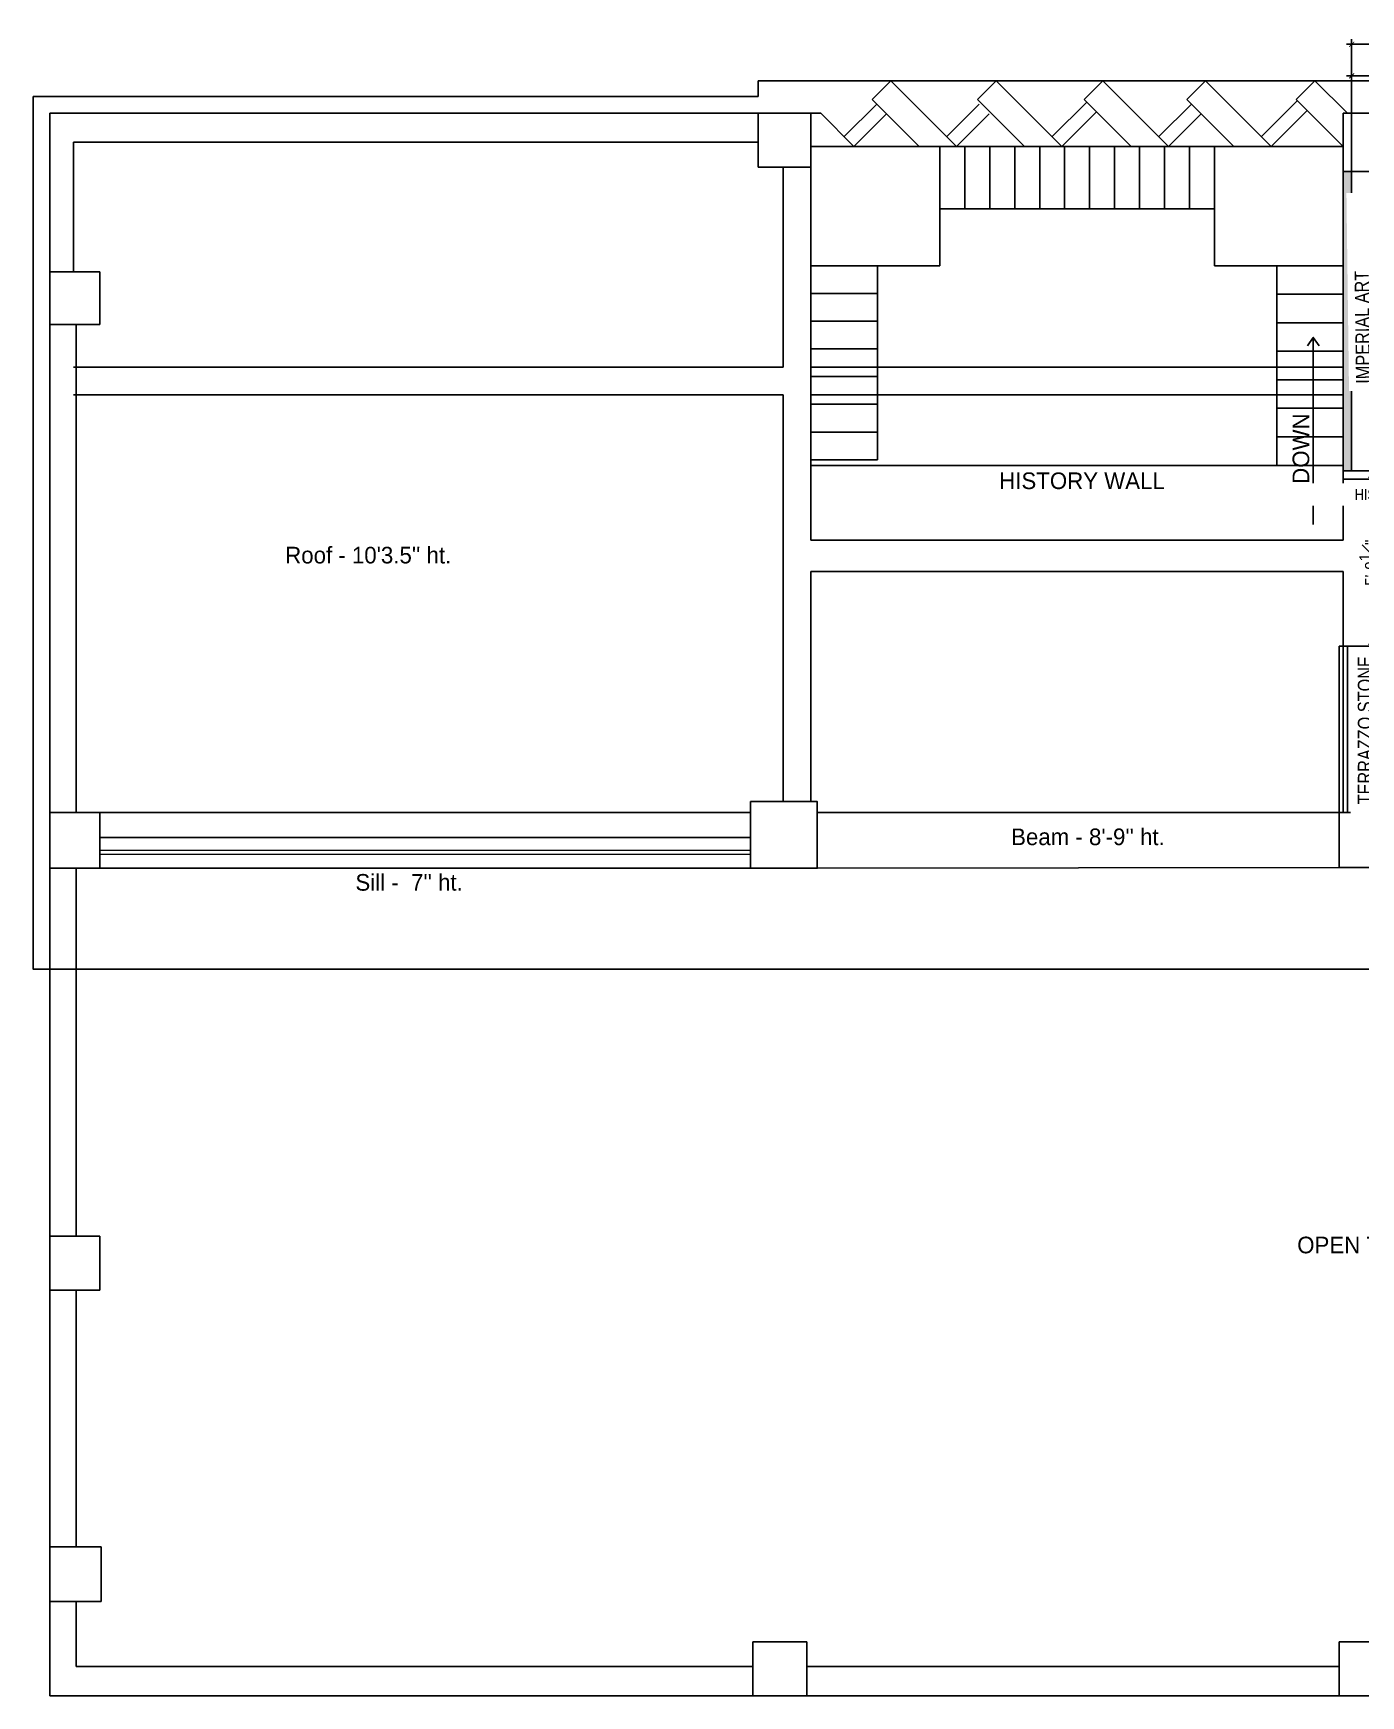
# Model space of a CAD drawing. Header units: inches. Extents: x -137722 to 81594, y -22256 to -1207.
# Drawn here: x -66460 to -65981, y -8015 to -7416 of the extents above; entities that cross this region are included whole.
import ezdxf

# ---------------------------------------------------------------- set-up
doc = ezdxf.new("R2010")
doc.units = ezdxf.units.IN
doc.header["$LTSCALE"] = 0.05
doc.header["$MEASUREMENT"] = 0
doc.header["$PDMODE"] = 3
doc.header["$PDSIZE"] = -4
doc.linetypes.add('DASHED2', pattern=[0.375, 0.25, -0.125])
doc.layers.get('Defpoints').update_dxf_attribs({"linetype": 'DASHED2'})
for name, color, linetype in [('00 floor', 7, 'Continuous'), ('beam', 7, 'Continuous'), ('Civil Dimension - Text', 7, 'Continuous'), ('text', 176, 'Continuous'), ('Vector Graphics', 7, 'Continuous')]:
    doc.layers.add(name, color=color, linetype=linetype)
doc.styles.add('4MMOF3-8', font='ARIALN.TTF', dxfattribs={"height": 5.12})
doc.styles.add('9-128OF1-4', font='stylu.ttf')
doc.styles.get("Standard").update_dxf_attribs({"font": 'stylu.ttf', "height": 6})
doc.dimstyles.new('DIM 1-4', dxfattribs={"dimtxt": 3.0792, "dimasz": 1.82, "dimexe": 1.82, "dimexo": 0, "dimgap": 0.09, "dimtad": 0, "dimzin": 0, "dimdsep": 46, "dimlunit": 4, "dimtxsty": '9-128OF1-4', "dimblk": 'ARCHTICK', "dimcen": 1.8125, "dimdle": 1.82, "dimclrd": 8, "dimclre": 8, "dimadec": 0, "dimazin": 0, "dimtfac": 1, "dimtofl": 0, "dimtmove": 0, "dimatfit": 3, "dimldrblk": 'OPEN90', "dimfxl": 1, "dimtolj": 1, "dimtzin": 0, "dimlwd": -1, "dimarcsym": 0})
doc.dimstyles.new('rhythm des-01', dxfattribs={"dimtxt": 6, "dimasz": 2, "dimexe": 2, "dimexo": 0, "dimgap": 0.09, "dimtad": 0, "dimdec": 0, "dimzin": 0, "dimdsep": 46, "dimlunit": 4, "dimtxsty": 'Standard', "dimblk": 'ARCHTICK', "dimcen": 0, "dimclrd": 251, "dimclre": 251, "dimclrt": 20, "dimadec": 0, "dimazin": 0, "dimtfac": 1, "dimtdec": 0, "dimtix": 1, "dimtofl": 0, "dimtmove": 1, "dimatfit": 0, "dimldrblk": 'ARCHTICK', "dimfxl": 1, "dimtolj": 1, "dimtzin": 0, "dimarcsym": 0})

# ---------------------------------------------------------------- blocks, each defined once
blk = doc.blocks.new('_ArchTick')
at = {"color": 0, "const_width": 0.15}
blk.add_lwpolyline([(-0.5, -0.5), (0.5, 0.5)], dxfattribs=at)
blk = doc.blocks.new('*D148')
at = {"layer": 'Civil Dimension - Text', "color": 8, "ltscale": 50, "transparency": 16777216}
for p, q in [((-65986.1, -7431.06), (-65918.14, -7431.06)), ((-65835.46, -7431.06), (-65903.43, -7431.06))]:
    blk.add_line(p, q, dxfattribs=at)
at = {"layer": 'Civil Dimension - Text', "color": 8, "lineweight": -2, "ltscale": 50, "transparency": 16777216}
for p, q in [((-65984.28, -7465.53), (-65984.28, -7429.24)), ((-65837.28, -7456.53), (-65837.28, -7429.24))]:
    blk.add_line(p, q, dxfattribs=at)
at = {"layer": 'Defpoints', "color": 0, "ltscale": 50, "transparency": 16777216}
for p in [(-65837.28, -7431.06), (-65837.28, -7456.53), (-65984.28, -7465.53)]:
    blk.add_point(p, dxfattribs=at)
at = {"layer": 'Civil Dimension - Text', "color": 8, "ltscale": 50, "transparency": 16777216, "xscale": 1.82, "yscale": 1.82, "zscale": 1.82, "rotation": 180}
blk.add_blockref('_ArchTick', (-65984.28, -7431.06), dxfattribs=at)
at = {"layer": 'Civil Dimension - Text', "color": 8, "ltscale": 50, "transparency": 16777216, "xscale": 1.82, "yscale": 1.82, "zscale": 1.82}
blk.add_blockref('_ArchTick', (-65837.28, -7431.06), dxfattribs=at)
at = {"layer": 'Civil Dimension - Text', "color": 0, "ltscale": 50, "transparency": 16777216, "insert": (-65910.78, -7431.06), "char_height": 4, "attachment_point": 5, "style": '9-128OF1-4'}
blk.add_mtext('\\A1;12\'-3"', dxfattribs=at)
blk = doc.blocks.new('_Open90')
at = {"color": 0, "linetype": 'ByBlock', "lineweight": -2}
for p, q in [((0, 0), (-1, 0)), ((-0.5, 0.5), (0, 0)), ((0, 0), (-0.5, -0.5))]:
    blk.add_line(p, q, dxfattribs=at)
blk = doc.blocks.new('*D151')
at = {"layer": 'Civil Dimension - Text', "color": 8, "ltscale": 50, "transparency": 16777216}
for p, q in [((-65986.1, -7419.69), (-65789.41, -7419.69)), ((-65571.21, -7419.69), (-65767.91, -7419.69))]:
    blk.add_line(p, q, dxfattribs=at)
at = {"layer": 'Civil Dimension - Text', "color": 8, "lineweight": -2, "ltscale": 50, "transparency": 16777216}
for p, q in [((-65984.28, -7465.53), (-65984.28, -7417.87)), ((-65573.03, -7465.53), (-65573.03, -7417.87))]:
    blk.add_line(p, q, dxfattribs=at)
at = {"layer": 'Defpoints', "color": 0, "ltscale": 50, "transparency": 16777216}
for p in [(-65573.03, -7419.69), (-65984.28, -7465.53), (-65573.03, -7465.53)]:
    blk.add_point(p, dxfattribs=at)
at = {"layer": 'Civil Dimension - Text', "color": 8, "ltscale": 50, "transparency": 16777216, "xscale": 1.82, "yscale": 1.82, "zscale": 1.82, "rotation": 180}
blk.add_blockref('_ArchTick', (-65984.28, -7419.69), dxfattribs=at)
at = {"layer": 'Civil Dimension - Text', "color": 8, "ltscale": 50, "transparency": 16777216, "xscale": 1.82, "yscale": 1.82, "zscale": 1.82}
blk.add_blockref('_ArchTick', (-65573.03, -7419.69), dxfattribs=at)
at = {"layer": 'Civil Dimension - Text', "color": 0, "ltscale": 50, "transparency": 16777216, "insert": (-65778.66, -7419.69), "char_height": 4, "attachment_point": 5, "style": '9-128OF1-4'}
blk.add_mtext('\\A1;34\'-3{\\H1x;\\S1#4;}"', dxfattribs=at)
blk = doc.blocks.new('*D153')
at = {"layer": 'Civil Dimension - Text', "color": 8, "lineweight": -2, "ltscale": 50, "transparency": 16777216}
for p, q in [((-65987.28, -7576.53), (-65975.64, -7576.53)), ((-65988.78, -7636.78), (-65975.64, -7636.78))]:
    blk.add_line(p, q, dxfattribs=at)
at = {"layer": 'Civil Dimension - Text', "color": 8, "ltscale": 50, "transparency": 16777216}
for p, q in [((-65977.46, -7574.71), (-65977.46, -7597.97)), ((-65977.46, -7638.6), (-65977.46, -7615.33))]:
    blk.add_line(p, q, dxfattribs=at)
at = {"layer": 'Defpoints', "color": 0, "ltscale": 50, "transparency": 16777216}
for p in [(-65987.28, -7576.53), (-65977.46, -7576.53), (-65988.78, -7636.78)]:
    blk.add_point(p, dxfattribs=at)
at = {"layer": 'Civil Dimension - Text', "color": 8, "ltscale": 50, "transparency": 16777216, "xscale": 1.82, "yscale": 1.82, "zscale": 1.82}
for p, rotation in [((-65977.46, -7576.53), 90), ((-65977.46, -7636.78), 270)]:
    blk.add_blockref('_ArchTick', p, dxfattribs=dict(at, rotation=rotation))
at = {"layer": 'Civil Dimension - Text', "color": 0, "ltscale": 50, "transparency": 16777216, "insert": (-65977.46, -7606.65), "char_height": 4, "attachment_point": 5, "rotation": 90, "style": '9-128OF1-4'}
blk.add_mtext('\\A1;5\'-0{\\H1x;\\S1#4;}"', dxfattribs=at)

msp = doc.modelspace()

# ---------------------------------------------------------------- hatches: boundary and pattern name
at = {"layer": '00 floor'}
h = msp.add_hatch(color=45, dxfattribs=at)
h.dxf.hatch_style = 1
h.paths.add_polyline_path([(-65984.2831, -7465.5255), (-65987.2831, -7465.5255), (-65987.2831, -7573.5255), (-65984.2831, -7573.5255)])

# ---------------------------------------------------------------- linework, layer by layer
at = {"color": 5, "lineweight": 13}
msp.add_lwpolyline([(-66435.7831, -7710.3222), (-66201.0331, -7710.3222), (-66201.0331, -7711.8841), (-66435.7831, -7711.8841)], close=True, dxfattribs=at)
at = {"layer": '00 floor'}
for p, q in [((-66453.7831, -7501.7755), (-66453.7831, -7444.5255)), ((-66445.2831, -7501.7755), (-66445.2831, -7455.0255)), ((-66453.7831, -7520.7755), (-66453.7831, -7696.7755)), ((-66444.2831, -7696.7755), (-66444.2831, -7520.7755)), ((-66435.7831, -7696.7755), (-66444.2831, -7696.7755)), ((-66435.7831, -7705.7755), (-66201.0331, -7705.7755)), ((-66453.7831, -7716.7755), (-66453.7831, -7849.5255)), ((-66444.2831, -7716.7755), (-66444.2831, -7849.5255)), ((-66201.0331, -7716.7755), (-66435.7831, -7716.7755)), ((-66453.7831, -7869.0255), (-66453.7831, -7961.5255)), ((-66444.2831, -7869.0255), (-66444.2831, -7961.5255)), ((-66453.7831, -7981.2755), (-66453.7831, -8015.2755)), ((-66444.2831, -7981.2755), (-66444.2831, -8004.7755))]:
    msp.add_line(p, q, dxfattribs=at)
for points in [[(-65984.2831, -7465.5255), (-65984.2831, -7573.5255), (-65987.2831, -7573.5255), (-65987.2831, -7465.5255)], [(-65987.2831, -7576.5255), (-65927.2831, -7576.5255), (-65927.2831, -7573.5255), (-65987.2831, -7573.5255)], [(-65988.7831, -7636.7755), (-65988.7831, -7696.7755), (-65985.7831, -7696.7755), (-65985.7831, -7636.7755)]]:
    msp.add_lwpolyline(points, close=True, dxfattribs=at)
msp.add_lwpolyline([(-66435.7831, -7696.7755), (-66444.2831, -7696.7755)], dxfattribs=at)
at = {"layer": 'beam', "color": 253, "ltscale": 15}
for p, q in [((-66198.2831, -7432.8049), (-66198.2831, -7438.5255)), ((-66198.2831, -7432.8049), (-65967.5331, -7432.8049)), ((-66445.2831, -7455.0255), (-66445.2831, -7501.7755)), ((-66189.2831, -7464.0255), (-66189.2831, -7536.0776)), ((-66179.2831, -7464.0255), (-66179.2831, -7536.0776)), ((-65987.2831, -7465.5255), (-65987.2831, -7536.0776)), ((-66445.2831, -7536.0776), (-66189.2831, -7536.0776)), ((-66179.2831, -7536.0776), (-65987.2831, -7536.0776)), ((-66189.2831, -7546.0776), (-66445.2831, -7546.0776)), ((-66189.2831, -7546.0776), (-66189.2831, -7692.7755)), ((-66179.2831, -7546.0776), (-66179.2831, -7598.5255)), ((-65987.2831, -7546.0776), (-66179.2831, -7546.0776)), ((-66179.2831, -7609.7755), (-66179.2831, -7692.7755)), ((-66201.0331, -7696.7755), (-66435.7831, -7696.7755)), ((-65988.7831, -7696.7755), (-66177.0331, -7696.7755)), ((-65988.7831, -7716.5255), (-66176.7831, -7716.7755)), ((-66201.0331, -7716.7755), (-66435.7831, -7716.7755))]:
    msp.add_line(p, q, dxfattribs=at)
at = {"layer": 'beam', "color": 9, "ltscale": 15, "true_color": 0xc7c8ca}
for p, q in [((-65987.2831, -7546.0776), (-65987.2831, -7598.5255)), ((-66179.2831, -7598.5255), (-65987.2831, -7598.5255)), ((-66179.2831, -7609.7755), (-65987.2831, -7609.7755)), ((-65987.2831, -7609.7755), (-65987.2831, -7696.7755))]:
    msp.add_line(p, q, dxfattribs=at)
at = {"layer": 'beam', "color": 253, "ltscale": 15}
msp.add_lwpolyline([(-65967.5331, -7438.5255), (-65463.0331, -7438.5255), (-65463.0331, -7753.2755), (-66459.7831, -7753.2755), (-66459.7831, -7438.5255), (-66198.2831, -7438.5255)], dxfattribs=at)
at = {"layer": 'Vector Graphics', "linetype": 'Continuous', "ltscale": 3}
for p, q in [((-66150.5037, -7432.8049), (-66157.2537, -7439.5549)), ((-66126.7831, -7456.5255), (-66150.5037, -7432.8049)), ((-66112.5037, -7432.8049), (-66119.2537, -7439.5549)), ((-66088.7831, -7456.5255), (-66112.5037, -7432.8049)), ((-66074.0037, -7432.8049), (-66080.7537, -7439.5549)), ((-66050.2831, -7456.5255), (-66074.0037, -7432.8049)), ((-66037.0037, -7432.8049), (-66043.7537, -7439.5549)), ((-66013.2831, -7456.5255), (-66037.0037, -7432.8049)), ((-65997.5037, -7432.8049), (-66004.2537, -7439.5549)), ((-65985.7831, -7444.5255), (-65997.5037, -7432.8049)), ((-66140.2831, -7456.5255), (-66157.2537, -7439.5549)), ((-66102.2831, -7456.5255), (-66119.2537, -7439.5549)), ((-66092.3187, -7452.9899), (-66079.8187, -7440.4899)), ((-66063.7831, -7456.5255), (-66080.7537, -7439.5549)), ((-66026.7831, -7456.5255), (-66043.7537, -7439.5549)), ((-66016.8187, -7452.9899), (-66003.8187, -7439.9899)), ((-65987.2831, -7456.5255), (-66004.2537, -7439.5549)), ((-66198.2831, -7444.5255), (-66453.7831, -7444.5255)), ((-66175.7831, -7444.5255), (-66179.2831, -7444.5255)), ((-66163.7831, -7456.5255), (-66175.7831, -7444.5255)), ((-66167.3187, -7452.9899), (-66155.5687, -7441.2399)), ((-66163.7831, -7456.5255), (-66152.0331, -7444.7755)), ((-66130.3187, -7452.9899), (-66118.5687, -7441.2399)), ((-66126.7831, -7456.5255), (-66115.0331, -7444.7755)), ((-66088.7831, -7456.5255), (-66076.2831, -7444.0255)), ((-66053.8187, -7452.9899), (-66042.0687, -7441.2399)), ((-66050.2831, -7456.5255), (-66038.5331, -7444.7755)), ((-66013.2831, -7456.5255), (-66000.2831, -7443.5255)), ((-66198.2831, -7455.0255), (-66445.2831, -7455.0255)), ((-66163.7831, -7456.5255), (-66179.2831, -7456.5255)), ((-66179.2831, -7456.5255), (-66163.7831, -7456.5255)), ((-66163.7831, -7456.5255), (-65987.2831, -7456.5255)), ((-66126.7831, -7456.5255), (-66140.2831, -7456.5255)), ((-66140.2831, -7456.5255), (-66126.7831, -7456.5255)), ((-66132.7831, -7499.5255), (-66132.7831, -7456.5255)), ((-66123.7831, -7479.0255), (-66123.7831, -7456.5255)), ((-66114.7831, -7479.0255), (-66114.7831, -7456.5255)), ((-66105.7831, -7479.0255), (-66105.7831, -7456.5255)), ((-66088.7831, -7456.5255), (-66102.2831, -7456.5255)), ((-66096.7831, -7479.0255), (-66096.7831, -7456.5255)), ((-66087.7831, -7479.0255), (-66087.7831, -7456.5255)), ((-66078.7831, -7479.0255), (-66078.7831, -7456.5255)), ((-66069.7831, -7479.0255), (-66069.7831, -7456.5255)), ((-66050.2831, -7456.5255), (-66063.7831, -7456.5255)), ((-66060.7831, -7479.0255), (-66060.7831, -7456.5255)), ((-66051.7831, -7479.0255), (-66051.7831, -7456.5255)), ((-66042.7831, -7479.0255), (-66042.7831, -7456.5255)), ((-66033.7831, -7456.5255), (-66033.7831, -7499.5255)), ((-66013.2831, -7456.5255), (-66026.7831, -7456.5255)), ((-66179.2831, -7464.0255), (-66179.2831, -7499.5255)), ((-65987.2831, -7465.5255), (-65987.2831, -7571.5255)), ((-66132.7831, -7479.0255), (-66033.7831, -7479.0255)), ((-66179.2831, -7499.5255), (-66132.7831, -7499.5255)), ((-66179.2831, -7499.5255), (-66179.2831, -7569.5255)), ((-66155.2831, -7499.5255), (-66155.2831, -7569.5255)), ((-66033.7831, -7499.5255), (-65987.2831, -7499.5255)), ((-65987.2831, -7499.5255), (-66011.2831, -7499.5255)), ((-66011.2831, -7499.5255), (-66011.2831, -7571.5255)), ((-66179.2831, -7509.5255), (-66155.2831, -7509.5255)), ((-66011.2831, -7509.8112), (-65987.2831, -7509.8112)), ((-66179.2831, -7519.5255), (-66155.2831, -7519.5255)), ((-66011.2831, -7520.0969), (-65987.2831, -7520.0969)), ((-66179.2831, -7529.5255), (-66155.2831, -7529.5255)), ((-66011.2831, -7530.3826), (-65987.2831, -7530.3826)), ((-66179.2831, -7539.5255), (-66155.2831, -7539.5255)), ((-66011.2831, -7540.6683), (-65987.2831, -7540.6683)), ((-66179.2831, -7549.5255), (-66155.2831, -7549.5255)), ((-66011.2831, -7550.954), (-65987.2831, -7550.954)), ((-66179.2831, -7559.5255), (-66155.2831, -7559.5255)), ((-66011.2831, -7561.2397), (-65987.2831, -7561.2397)), ((-66179.2831, -7569.5255), (-66155.2831, -7569.5255)), ((-66179.2831, -7569.5255), (-66179.2831, -7571.5255)), ((-65987.2831, -7571.5255), (-66179.2831, -7571.5255)), ((-66200.2831, -8004.7755), (-66444.2831, -8004.7755)), ((-65988.7831, -8004.7755), (-66180.7831, -8004.7755)), ((-66200.2831, -8015.2755), (-66453.7831, -8015.2755)), ((-65988.7831, -8015.2755), (-66180.7831, -8015.2755)), ((-66034.1886, -8015.2755), (-65988.7831, -8015.2755))]:
    msp.add_line(p, q, dxfattribs=at)
at = {"layer": 'Vector Graphics', "color": 1, "linetype": 'Continuous', "ltscale": 3}
for p, q in [((-66198.2831, -7464.0255), (-66198.2831, -7444.5255)), ((-66198.2831, -7444.5255), (-66179.2831, -7444.5255)), ((-66179.2831, -7444.5255), (-66179.2831, -7464.0255)), ((-65987.2831, -7465.5255), (-65987.2831, -7444.5255)), ((-65967.5331, -7444.5255), (-65987.2831, -7444.5255)), ((-66179.2831, -7464.0255), (-66198.2831, -7464.0255)), ((-65967.5331, -7465.5255), (-65987.2831, -7465.5255)), ((-66453.7831, -7501.7755), (-66453.7831, -7520.7755)), ((-66453.7831, -7501.7755), (-66435.7831, -7501.7755)), ((-66435.7831, -7501.7755), (-66435.7831, -7520.7755)), ((-66435.7831, -7520.7755), (-66453.7831, -7520.7755)), ((-66453.7831, -7696.7755), (-66453.7831, -7716.7755)), ((-66453.7831, -7696.7755), (-66435.7831, -7696.7755)), ((-66435.7831, -7696.7755), (-66435.7831, -7716.7755)), ((-66435.7831, -7716.7755), (-66453.7831, -7716.7755)), ((-66435.7831, -7849.5255), (-66453.7831, -7849.5255)), ((-66453.7831, -7849.5255), (-66453.7831, -7869.0255)), ((-66435.7831, -7869.0255), (-66435.7831, -7849.5255)), ((-66453.7831, -7869.0255), (-66435.7831, -7869.0255)), ((-66435.2831, -7961.5255), (-66453.7831, -7961.5255)), ((-66453.7831, -7961.5255), (-66453.7831, -7981.2755)), ((-66435.2831, -7981.2755), (-66435.2831, -7961.5255)), ((-66453.7831, -7981.2755), (-66435.2831, -7981.2755)), ((-66180.7831, -7995.7755), (-66200.2831, -7995.7755)), ((-66200.2831, -7995.7755), (-66200.2831, -8015.2755)), ((-66180.7831, -7995.7755), (-66180.7831, -8015.2755)), ((-65988.7831, -8015.2755), (-65988.7831, -7995.7755)), ((-65988.7831, -7995.7755), (-65968.7831, -7995.7755)), ((-66200.2831, -8015.2755), (-66180.7831, -8015.2755)), ((-65988.7831, -8015.2755), (-65968.7831, -8015.2755))]:
    msp.add_line(p, q, dxfattribs=at)
msp.add_lwpolyline([(-66201.0331, -7692.7755), (-66201.0331, -7716.7755), (-66177.0331, -7716.7755), (-66177.0331, -7692.7755)], close=True, dxfattribs=at)
msp.add_lwpolyline([(-65988.7831, -7716.5255), (-65969.2831, -7716.5255), (-65969.2831, -7696.7755), (-65988.7831, -7696.7755), (-65988.7831, -7716.5255)], dxfattribs=at)

# ---------------------------------------------------------------- texts
at = {"insert": (-66005.5755, -7578.1924), "char_height": 6, "attachment_point": 1, "rotation": 90}
msp.add_mtext_dynamic_manual_height_columns('DOWN', width=570.292204, gutter_width=12.5, heights=[95.5975], dxfattribs=at)
at = {"char_height": 6, "attachment_point": 1}
for s, insert in [('HISTORY WALL', (-66111.3987, -7574.092)), ("Roof - 10'3.5'' ht.", (-66368.9208, -7600.9099)), ("Beam - 8'-9'' ht.", (-66107.0956, -7702.5021)), ("Sill -  7'' ht.", (-66343.5867, -7718.9301))]:
    msp.add_mtext_dynamic_manual_height_columns(s, width=570.292204, gutter_width=12.5, heights=[95.5975], dxfattribs=dict(at, insert=insert))
at = {"lineweight": 13, "insert": (-66003.9066, -7849.7076), "char_height": 6, "attachment_point": 1}
msp.add_mtext_dynamic_manual_height_columns('{\\C3;OPEN TERRACE}', width=214.241425, gutter_width=12.5, heights=[0], dxfattribs=at)

# ---------------------------------------------------------------- dimensions: what is measured, and where the dimension line sits
at = {"layer": 'Civil Dimension - Text', "ltscale": 50}
for base, p2, picture, middle in [((-65573.0331, -7419.6943), (-65573.0331, -7465.5255), '*D151', (-65778.6581, -7419.6943)), ((-65837.2831, -7431.0609), (-65837.2831, -7456.5255), '*D148', (-65910.7831, -7431.0609))]:
    dim = msp.add_linear_dim(base=base, p1=(-65984.2831, -7465.5255), p2=p2, dimstyle='DIM 1-4', override={"dimtxt": 4, "dimdec": 3, "dimtdec": 3, "dimtmove": 1, "dimfxl": 0, "dimfrac": 1, "dimarcsym": 1}, dxfattribs=at)
    dim.commit()
    dim.dimension.update_dxf_attribs({"geometry": picture, "text_midpoint": middle})

# ---------------------------------------------------------------- leaders
at = {"layer": '00 floor'}
msp.add_leader([(-65998.1069, -7525.4115), (-65998.1069, -7592.8846)], dimstyle='rhythm des-01', override={"dimasz": 3, "dimgap": 0.09, "dimtad": 0, "dimldrblk": 'Open90', "dimfxl": 0.18}, dxfattribs=at)

# ---------------------------------------------------------------- next in the draw order: texts
at = {"layer": 'text', "ltscale": 50, "char_height": 5.12, "width": 66.281096, "attachment_point": 4, "style": '4MMOF3-8', "bg_fill": 2}
for s, insert, rotation in [('IMPERIAL ART', (-65980.1332, -7542.094), 90.7488409), ('\\pi6.65171;TERRAZZO STONE \\P\\pi27.33078;ART', (-65975.2154, -7700.4439), 90)]:
    msp.add_mtext(s, dxfattribs=dict(at, insert=insert, rotation=rotation))
at = {"layer": 'text', "ltscale": 50, "insert": (-66009.0775, -7582.0714), "char_height": 4, "width": 101.801618, "attachment_point": 4, "style": '4MMOF3-8', "bg_fill": 2}
msp.add_mtext('\\pi25.90763;HISTORY WALL 5ft Wall', dxfattribs=at)

# ---------------------------------------------------------------- next in the draw order: dimensions: what is measured, and where the dimension line sits
at = {"layer": 'Civil Dimension - Text', "ltscale": 50}
dim = msp.add_linear_dim(base=(-65977.4607, -7576.5255), p1=(-65988.7831, -7636.7755), p2=(-65987.2831, -7576.5255), angle=90, dimstyle='DIM 1-4', override={"dimtxt": 4, "dimdec": 3, "dimtdec": 3, "dimtmove": 1, "dimfxl": 0, "dimfrac": 1, "dimarcsym": 1}, dxfattribs=at)
dim.commit()
dim.dimension.update_dxf_attribs({"geometry": '*D153', "text_midpoint": (-65977.4607, -7606.6505)})

doc.saveas('drawing.dxf')
